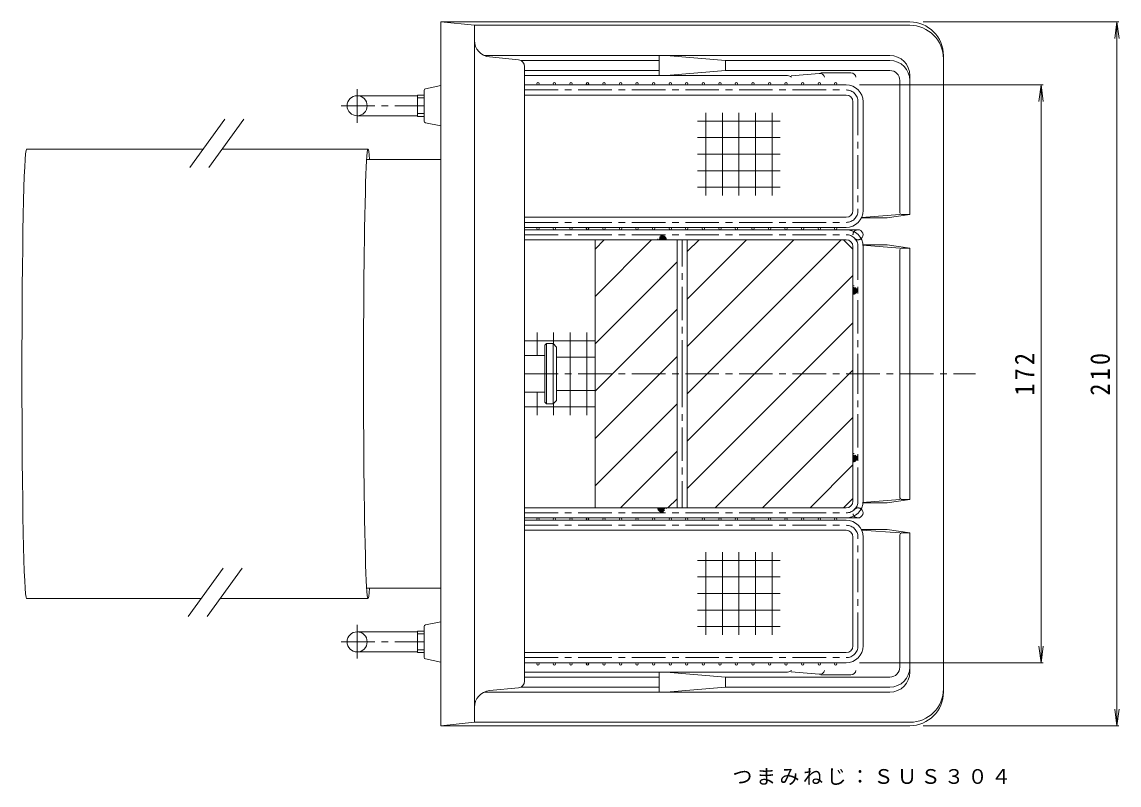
# Model space of a CAD drawing. Units: millimetres, scale not verified. Extents: x -286 to 358, y -275 to 263.
# Drawn here: x -198.4 to 129.1, y 35.5 to 263.2 of the extents above; entities that cross this region are included whole.
import ezdxf

# ---------------------------------------------------------------- set-up
doc = ezdxf.new("R2010")
doc.units = ezdxf.units.MM
doc.header["$LTSCALE"] = 2
doc.linetypes.add('CHAIN1', pattern=[8, 5, -1, 1, -1])
doc.linetypes.add('DASHED1', pattern=[1.8, 1.2, -0.6])
for name, color, linetype, lineweight in [('0-0_通り芯', 4, 'Continuous', 9), ('0-2_仕上', 6, 'Continuous', 9), ('0-3_建具', 3, 'Continuous', 9), ('0-4_その他', 7, 'Continuous', 9), ('0-5_寸法', 7, 'Continuous', 9), ('0-6_ハッチ', 3, 'DASHED1', 9), ('0-7', 3, 'Continuous', 9), ('0-A', 2, 'Continuous', 9), ('0-E', 7, 'Continuous', 9)]:
    doc.layers.add(name, color=color, linetype=linetype, lineweight=lineweight)
doc.styles.add('ＭＳ ゴシック', font='')
doc.styles.get('ＭＳ ゴシック').set_extended_font_data('MS Gothic')

msp = doc.modelspace()

# ---------------------------------------------------------------- linework, layer by layer
at = {"layer": '0-0_通り芯'}
for p, q in [((-73.372, 53.241), (-73.372, 263.241)), ((66.628, 262.241), (-63.372, 262.241)), ((-63.372, 54.241), (-63.372, 262.241)), ((60.628, 253.241), (-60.499, 253.241)), ((-50.173, 251.921), (-58.87, 252.79)), ((-8.248, 253.241), (-8.248, 247.241)), ((11.628, 251.741), (-6.109, 253.241)), ((76.628, 253.241), (76.628, 63.241)), ((-8.248, 251.741), (-49.521, 251.741)), ((-48.372, 66.551), (-48.372, 249.931)), ((11.628, 251.741), (11.628, 248.741)), ((60.628, 251.741), (11.628, 251.741)), ((-8.248, 248.741), (-48.372, 248.741)), ((30.128, 247.241), (-48.372, 247.241)), ((-6.109, 247.241), (11.628, 248.741)), ((60.628, 248.741), (11.628, 248.741)), ((39.537, 247.904), (31.232, 247.207)), ((49.019, 248.041), (40.02, 248.041)), ((63.628, 245.741), (63.628, 206.241)), ((66.628, 247.241), (66.628, 205.741)), ((-78.372, 242.831), (-78.372, 233.651)), ((-73.372, 244.241), (-77.97, 243.321)), ((-73.372, 232.241), (-77.97, 233.16)), ((-95.518, 222.241), (-73.372, 222.241)), ((59.809, 204.741), (52.118, 204.741)), ((52.174, 204.859), (63.628, 205.741)), ((59.809, 204.741), (66.628, 205.741)), ((66.628, 205.741), (64.128, 205.741)), ((59.809, 196.741), (52.437, 196.741)), ((52.472, 196.599), (63.628, 195.741)), ((59.809, 196.741), (66.628, 195.741)), ((63.628, 195.241), (63.628, 121.241)), ((64.128, 195.741), (66.628, 195.741)), ((66.628, 195.741), (66.628, 120.741)), ((59.809, 119.741), (52.437, 119.741)), ((52.472, 119.882), (63.628, 120.741)), ((59.809, 119.741), (66.628, 120.741)), ((66.628, 120.741), (64.128, 120.741)), ((59.809, 111.741), (52.118, 111.741)), ((52.174, 111.622), (63.628, 110.741)), ((59.809, 111.741), (66.628, 110.741)), ((63.628, 70.741), (63.628, 110.24)), ((66.628, 110.741), (64.128, 110.741)), ((66.628, 69.241), (66.628, 110.741)), ((-95.518, 94.241), (-73.372, 94.241)), ((-78.372, 73.65), (-78.372, 82.831)), ((-73.372, 84.241), (-77.97, 83.321)), ((-73.372, 72.241), (-77.97, 73.16)), ((30.128, 69.241), (-48.372, 69.241)), ((-8.248, 63.241), (-8.248, 69.241)), ((-6.109, 69.241), (11.628, 67.741)), ((39.537, 68.577), (31.232, 69.274)), ((-8.248, 67.741), (-48.372, 67.741)), ((11.628, 64.741), (11.628, 67.741)), ((60.628, 67.741), (11.628, 67.741)), ((49.019, 68.441), (40.02, 68.441)), ((60.628, 63.241), (-60.499, 63.241)), ((-50.173, 64.56), (-58.87, 63.691)), ((-8.248, 64.741), (-49.521, 64.741)), ((11.628, 64.741), (-6.109, 63.241)), ((60.628, 64.741), (11.628, 64.741)), ((-73.372, 53.241), (-63.372, 54.241)), ((66.628, 53.241), (-73.372, 53.241)), ((66.628, 54.241), (-63.372, 54.241))]:
    msp.add_line(p, q, dxfattribs=at)
at = {"layer": '0-0_通り芯', "linetype": 'CHAIN1'}
msp.add_line((-48.372, 158.241), (86.165, 158.241), dxfattribs=at)
at = {"layer": '0-0_通り芯'}
msp.add_lwpolyline([(66.628, 263.241), (-73.372, 263.241), (-63.372, 262.241)], dxfattribs=at)
for centre, radius, start, end in [((66.628, 253.241), 10, 0, 90), ((66.628, 252.241), 10, 0, 90), ((-58.372, 257.766), 5, 180, 264.28935), ((60.628, 247.241), 6, 0, 90), ((-50.372, 249.931), 2, 0, 84.2887), ((60.628, 245.741), 6, 0, 90), ((30.128, 245.741), 1.5, 41.808, 90), ((39.662, 246.409), 1.5, 12.75276, 94.79665), ((49.019, 246.541), 1.5, 7.66118, 90), ((60.628, 245.741), 3, 0, 90), ((-77.872, 242.831), 0.5, 101.30937, 180), ((-77.872, 233.651), 0.5, 180, 258.69063), ((64.128, 206.241), 0.5, 180, 270), ((64.128, 195.241), 0.5, 90, 180), ((64.128, 121.241), 0.5, 180, 270), ((64.128, 110.24), 0.5, 90, 180), ((-77.872, 82.831), 0.5, 101.30937, 180), ((-77.872, 73.65), 0.5, 180, 258.69063), ((30.128, 70.741), 1.5, 270, 318.192), ((39.662, 70.072), 1.5, 265.20335, 347.24724), ((49.019, 69.94), 1.5, 270, 352.33882), ((60.628, 70.741), 6, 270, 0), ((60.628, 70.741), 3, 270, 0), ((60.628, 69.241), 6, 270, 0), ((-50.372, 66.551), 2, 275.71053, 0), ((-58.372, 58.716), 5, 95.71065, 180), ((66.628, 64.241), 10, 270, 0), ((66.628, 63.241), 10, 270, 0)]:
    msp.add_arc(centre, radius, start, end, dxfattribs=at)
at = {"layer": '0-2_仕上'}
for p, q in [((-48.372, 244.441), (47.628, 244.441)), ((47.628, 241.441), (-48.372, 241.441)), ((49.628, 239.441), (49.628, 206.941)), ((52.628, 206.941), (52.628, 239.441)), ((-48.372, 204.941), (47.628, 204.941)), ((-48.372, 201.941), (47.628, 201.941)), ((-48.372, 201.241), (51.128, 201.241)), ((-48.372, 198.241), (47.628, 198.241)), ((-2.872, 158.241), (-2.872, 198.241)), ((0.128, 158.241), (0.128, 198.241)), ((49.628, 195.412), (49.628, 196.241)), ((49.628, 195.241), (49.628, 158.241)), ((52.628, 158.241), (52.628, 196.241)), ((-2.872, 158.241), (-2.872, 118.24)), ((0.128, 158.241), (0.128, 118.24)), ((49.628, 121.241), (49.628, 158.241)), ((52.628, 158.241), (52.628, 120.24)), ((-48.372, 118.24), (47.628, 118.24)), ((49.628, 121.069), (49.628, 120.24)), ((-48.372, 115.24), (51.128, 115.24)), ((-48.372, 114.54), (47.628, 114.54)), ((-48.372, 111.54), (47.628, 111.54)), ((49.628, 77.04), (49.628, 109.54)), ((52.628, 109.54), (52.628, 77.04)), ((47.628, 75.04), (-48.372, 75.04)), ((-48.372, 72.04), (47.628, 72.04))]:
    msp.add_line(p, q, dxfattribs=at)
at = {"layer": '0-2_仕上', "linetype": 'CHAIN1'}
for p, q in [((-48.372, 242.941), (47.628, 242.941)), ((51.128, 239.441), (51.128, 206.941)), ((-48.372, 203.441), (47.628, 203.441)), ((-48.372, 199.741), (47.628, 199.741)), ((-1.372, 158.241), (-1.372, 198.241)), ((51.128, 196.241), (51.128, 158.241)), ((-1.372, 158.241), (-1.372, 118.24)), ((51.128, 120.24), (51.128, 158.241)), ((-48.372, 116.74), (47.628, 116.74)), ((-48.372, 113.04), (47.628, 113.04)), ((51.128, 77.04), (51.128, 109.54)), ((-48.372, 73.54), (47.628, 73.54))]:
    msp.add_line(p, q, dxfattribs=at)
at = {"layer": '0-2_仕上'}
for centre, radius, start, end in [((47.628, 239.441), 5, 0, 90), ((47.628, 239.441), 2, 0, 90), ((47.628, 206.941), 2, 270, 0), ((47.628, 206.941), 5, 270, 0), ((47.628, 196.241), 5, 0, 90), ((51.128, 199.741), 1.5, 308.22739, 90), ((47.628, 196.241), 2, 0, 90), ((47.628, 120.24), 2, 270, 0), ((47.628, 120.24), 5, 270, 0), ((51.128, 116.74), 1.5, 270, 51.77261), ((47.628, 109.54), 5, 0, 90), ((47.628, 109.54), 2, 0, 90), ((47.628, 77.04), 2, 270, 0), ((47.628, 77.04), 5, 270, 0)]:
    msp.add_arc(centre, radius, start, end, dxfattribs=at)
at = {"layer": '0-2_仕上', "linetype": 'CHAIN1'}
for centre, start, end in [((47.628, 239.441), 0, 90), ((47.628, 206.941), 270, 0), ((47.628, 196.241), 0, 90), ((47.628, 120.24), 270, 0), ((47.628, 109.54), 0, 90), ((47.628, 77.04), 270, 0)]:
    msp.add_arc(centre, 3.5, start, end, dxfattribs=at)
at = {"layer": '0-2_仕上', "linetype": 'DASHED1'}
for centre, start, end in [((51.128, 199.741), 90, 308.22739), ((51.128, 116.74), 51.77261, 270)]:
    msp.add_arc(centre, 1.5, start, end, dxfattribs=at)
at = {"layer": '0-3_建具'}
for p, q in [((5.702, 211.451), (5.702, 236.152)), ((10.642, 211.451), (10.642, 236.152)), ((15.582, 211.451), (15.582, 236.152)), ((20.522, 211.451), (20.522, 236.152)), ((25.462, 211.451), (25.462, 236.152)), ((3.232, 233.682), (27.932, 233.682)), ((3.232, 228.742), (27.932, 228.742)), ((3.232, 223.801), (27.932, 223.801)), ((3.232, 218.862), (27.932, 218.862)), ((3.232, 213.921), (27.932, 213.921)), ((-44.662, 163.741), (-44.662, 170.591)), ((-39.722, 167.091), (-39.722, 170.591)), ((-34.782, 145.89), (-34.782, 170.591)), ((-29.842, 145.89), (-29.842, 170.591)), ((-48.372, 168.121), (-27.372, 168.121)), ((-38.872, 163.181), (-27.372, 163.181)), ((-44.662, 145.89), (-44.662, 152.741)), ((-38.872, 153.301), (-27.372, 153.301)), ((-48.372, 148.361), (-27.372, 148.361)), ((-39.722, 145.89), (-39.722, 149.391)), ((5.702, 105.03), (5.702, 80.329)), ((10.642, 105.03), (10.642, 80.329)), ((15.582, 105.03), (15.582, 80.329)), ((20.522, 105.03), (20.522, 80.329)), ((25.462, 105.03), (25.462, 80.329)), ((3.232, 102.56), (27.932, 102.56)), ((3.232, 97.62), (27.932, 97.62)), ((3.232, 92.68), (27.932, 92.68)), ((3.232, 87.74), (27.932, 87.74)), ((3.232, 82.799), (27.932, 82.799))]:
    msp.add_line(p, q, dxfattribs=at)
for centre in [(-44.432, 244.791), (-39.492, 244.791), (-34.552, 244.791), (-29.612, 244.791), (-24.672, 244.791), (-19.732, 244.791), (-14.792, 244.791), (-9.852, 244.791), (-4.912, 244.791), (0.028, 244.791), (4.968, 244.791), (9.908, 244.791), (14.848, 244.791), (19.788, 244.791), (24.728, 244.791), (29.668, 244.791), (34.608, 244.791), (39.548, 244.791), (44.488, 244.791), (-44.432, 201.591), (-39.492, 201.591), (-34.552, 201.591), (-29.612, 201.591), (-24.672, 201.591), (-19.732, 201.591), (-14.792, 201.591), (-9.852, 201.591), (-4.912, 201.591), (0.028, 201.591), (4.968, 201.591), (9.908, 201.591), (14.848, 201.591), (19.788, 201.591), (24.728, 201.591), (29.668, 201.591), (34.608, 201.591), (39.548, 201.591), (44.488, 201.591), (-44.432, 114.89), (-39.492, 114.89), (-34.552, 114.89), (-29.612, 114.89), (-24.672, 114.89), (-19.732, 114.89), (-14.792, 114.89), (-9.852, 114.89), (-4.912, 114.89), (0.028, 114.89), (4.968, 114.89), (9.908, 114.89), (14.848, 114.89), (19.788, 114.89), (24.728, 114.89), (29.668, 114.89), (34.608, 114.89), (39.548, 114.89), (44.488, 114.89), (-44.432, 71.69), (-39.492, 71.69), (-34.552, 71.69), (-29.612, 71.69), (-24.672, 71.69), (-19.732, 71.69), (-14.792, 71.69), (-9.852, 71.69), (-4.912, 71.69), (0.028, 71.69), (4.968, 71.69), (9.908, 71.69), (14.848, 71.69), (19.788, 71.69), (24.728, 71.69), (29.668, 71.69), (34.608, 71.69), (39.548, 71.69), (44.488, 71.69)]:
    msp.add_circle(centre, 0.35, dxfattribs=at)
at = {"layer": '0-4_その他'}
for p, q in [((129.006, 263.241), (70.628, 263.241)), ((128.406, 263.241), (127.754, 258.283)), ((128.406, 53.241), (128.406, 263.241)), ((128.406, 263.241), (129.059, 258.283)), ((106.361, 244.441), (51.628, 244.441)), ((105.761, 244.441), (105.109, 239.484)), ((105.761, 72.04), (105.761, 244.441)), ((105.761, 244.441), (106.414, 239.484)), ((105.761, 72.04), (105.109, 76.998)), ((105.761, 72.04), (106.414, 76.998)), ((106.361, 72.04), (51.628, 72.04)), ((128.406, 53.241), (127.754, 58.198)), ((128.406, 53.241), (129.059, 58.198)), ((129.006, 53.241), (70.628, 53.241))]:
    msp.add_line(p, q, dxfattribs=at)
at = {"layer": '0-6_ハッチ', "linetype": 'Continuous'}
for p, q in [((-27.372, 158.241), (-27.372, 198.241)), ((49.628, 195.412), (46.8, 198.241)), ((49.628, 158.241), (49.628, 195.412)), ((-27.372, 158.241), (-27.372, 118.24)), ((49.628, 158.241), (49.628, 121.069)), ((49.628, 121.069), (46.8, 118.24))]:
    msp.add_line(p, q, dxfattribs=at)
at = {"layer": '0-6_ハッチ'}
for centre, radius, start, end in [((-7.372, 198.241), 1.25, 359.99716, 179.99716), ((-7.372, 198.241), 1, 359.99716, 179.99716), ((-7.372, 198.241), 0.75, 359.99716, 179.99716), ((-7.372, 198.241), 0.5, 359.99716, 179.99716), ((-7.372, 198.241), 0.25, 359.99716, 179.99716), ((49.628, 183.241), 1.25, 269.99716, 89.99716), ((49.628, 183.241), 1, 269.99716, 89.99716), ((49.628, 183.241), 0.75, 269.99716, 89.99716), ((49.628, 183.241), 0.5, 269.99716, 89.99716), ((49.628, 183.241), 0.25, 269.99716, 89.99716), ((49.628, 133.24), 1.25, 270.00284, 90.00284), ((49.628, 133.24), 1, 270.00284, 90.00284), ((49.628, 133.24), 0.75, 270.00284, 90.00284), ((49.628, 133.24), 0.5, 270.00284, 90.00284), ((49.628, 133.24), 0.25, 270.00284, 90.00284), ((-7.372, 118.24), 1.25, 180.00284, 0.00284), ((-7.372, 118.24), 1, 180.00284, 0.00284), ((-7.372, 118.24), 0.75, 180.00284, 0.00284), ((-7.372, 118.24), 0.5, 180.00284, 0.00284), ((-7.372, 118.24), 0.25, 180.00284, 0.00284)]:
    msp.add_arc(centre, radius, start, end, dxfattribs=at)
at = {"layer": '0-7', "color": 7}
for p, q in [((-137.856, 234.229), (-148.32, 219.841)), ((-132.188, 234.229), (-142.652, 219.841)), ((-138.32, 100.229), (-148.784, 85.841)), ((-132.651, 100.229), (-143.116, 85.841))]:
    msp.add_line(p, q, dxfattribs=at)
at = {"layer": '0-7'}
for p, q in [((-197.073, 225.241), (-144.393, 225.241)), ((-138.725, 225.241), (-95.115, 225.241)), ((-197.073, 91.241), (-144.857, 91.241)), ((-139.188, 91.241), (-95.115, 91.241))]:
    msp.add_line(p, q, dxfattribs=at)
for centre, start_param, end_param in [((-95.115, 158.241), 2.8412027, 6.5835662), ((-197.073, 158.241), 3.1415927, 6.2831853)]:
    msp.add_ellipse(centre, major_axis=(0, -67), ratio=0.0203, start_param=start_param, end_param=end_param, dxfattribs=at)
at = {"layer": '0-A', "linetype": 'CHAIN1'}
for p, q in [((-98.372, 233.179), (-98.372, 243.613)), ((-103.128, 238.241), (-78.372, 238.241)), ((-98.372, 83.302), (-98.372, 72.868)), ((-103.128, 78.241), (-78.372, 78.241))]:
    msp.add_line(p, q, dxfattribs=at)
at = {"layer": '0-A'}
for p, q in [((-98.372, 241.241), (-80.372, 241.241)), ((-80.372, 235.066), (-80.372, 241.416)), ((-80.372, 241.416), (-78.372, 241.416)), ((-80.372, 240.601), (-78.372, 240.601)), ((-80.372, 235.881), (-78.372, 235.881)), ((-98.372, 235.24), (-80.372, 235.24)), ((-80.372, 235.066), (-78.372, 235.066)), ((-39.872, 167.241), (-41.872, 167.241)), ((-38.872, 166.241), (-39.872, 167.241)), ((-39.872, 149.241), (-39.872, 167.241)), ((-42.372, 166.741), (-42.372, 149.741)), ((-38.872, 166.241), (-38.872, 150.241)), ((-48.372, 163.741), (-42.372, 163.741)), ((-48.372, 152.741), (-42.372, 152.741)), ((-41.872, 149.241), (-42.372, 149.741)), ((-39.872, 149.241), (-41.872, 149.241)), ((-38.872, 150.241), (-39.872, 149.241)), ((-98.372, 81.241), (-80.372, 81.241)), ((-80.372, 81.416), (-80.372, 75.066)), ((-80.372, 81.416), (-78.372, 81.416)), ((-80.372, 80.601), (-78.372, 80.601)), ((-80.372, 75.881), (-78.372, 75.881)), ((-98.372, 75.241), (-80.372, 75.241)), ((-80.372, 75.066), (-78.372, 75.066))]:
    msp.add_line(p, q, dxfattribs=at)
msp.add_lwpolyline([(-42.372, 166.741), (-41.872, 167.241), (-41.872, 149.241)], dxfattribs=at)
for centre in [(-98.372, 238.241), (-98.372, 78.241)]:
    msp.add_circle(centre, 3, dxfattribs=at)
at = {"layer": '0-E'}
for p, q in [((-27.372, 195.48), (-24.611, 198.241)), ((-27.372, 181.337), (-10.469, 198.241)), ((0.128, 194.695), (3.674, 198.241)), ((0.128, 180.553), (17.816, 198.241)), ((0.128, 166.411), (31.958, 198.241)), ((0.128, 152.269), (46.1, 198.241)), ((-27.372, 167.195), (-2.872, 191.695)), ((0.128, 138.127), (49.628, 187.627)), ((-27.372, 153.053), (-2.872, 177.553)), ((0.128, 123.984), (49.628, 173.485)), ((-27.372, 138.911), (-2.872, 163.411)), ((8.526, 118.24), (49.628, 159.342)), ((-27.372, 124.769), (-2.872, 149.269)), ((22.668, 118.24), (49.628, 145.2)), ((-19.758, 118.24), (-2.872, 135.127)), ((36.81, 118.24), (49.628, 131.058)), ((-5.616, 118.24), (-2.872, 120.984))]:
    msp.add_line(p, q, dxfattribs=at)

# ---------------------------------------------------------------- texts
at = {"layer": '0-4_その他', "color": 2, "char_height": 5.865, "attachment_point": 7, "rotation": 90, "style": 'ＭＳ ゴシック'}
for s, insert in [('\\T1.27;\\W0.9;172', (103.761, 151.741)), ('\\T1.27;\\W0.9;210', (126.406, 151.741))]:
    msp.add_mtext(s, dxfattribs=dict(at, insert=insert))
at = {"layer": '0-5_寸法', "insert": (13.631, 35.525), "char_height": 4.399, "attachment_point": 7, "style": 'ＭＳ ゴシック'}
msp.add_mtext('\\T1.17;つまみねじ：ＳＵＳ３０４', dxfattribs=at)

doc.saveas('drawing.dxf')
